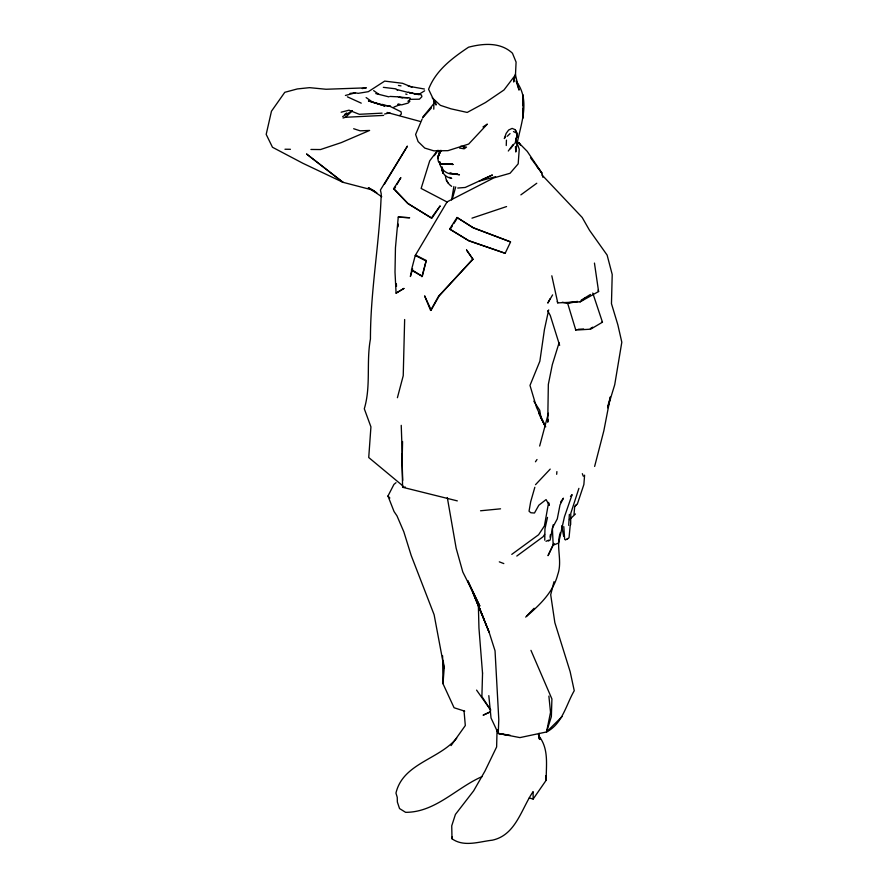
<?xml version="1.0" encoding="UTF-8"?>
<svg xmlns="http://www.w3.org/2000/svg" width="888" height="888" viewBox="0 0 888 888"><rect width="100%" height="100%" fill="white"/><g stroke="black" fill="none" stroke-linecap="round" stroke-linejoin="round"><path stroke-width="1.33" d="M568.72 525.341L569.363 514.352M433.777 109.169L433.943 100.344M544.744 540.182L544.955 528.871L547.508 517.382M402.575 441.503L402.275 455.267L401.232 425.341M404.651 319.525L403.23 375.724L397.413 397.713M497.069 729.592L496.625 746.952L484.981 771.039L473.648 790.831L455.422 814.429L451.737 825.818L452.003 838.772C463.947 847.363 479.209 841.646 492.385 840.17C515.861 835.075 521.3 808.901 533.111 791.608L533.144 799.056L529.27 797.946M482.55 672.96L481.895 696.525L490.753 710.2L476.579 690.109M538.916 738.683L539.06 733.277M506.26 145.532L506.438 140.126M506.693 735.12L498.268 733.41L498.79 719.491L495.038 650.793L489.066 632.09L473.149 592.951L489.066 632.09L478.366 605.305L478.954 628.105L482.517 673.115M514.052 78.111L513.675 81.996L515.484 74.87L516.083 62.082L512.454 53.225C500.466 41.98 483.338 43.357 468.531 47.208C452.292 58.109 435.819 70.352 428.582 89.277L436.097 105.017L435.209 101.387M556.687 474.303L556.887 471.606M398.057 226.829L398.268 224.109M464.724 711.166L454.068 707.747L442.99 683.693L444.178 668.264L443.234 660.794M584.593 475.158L583.871 484.526L577.411 503.829L574.691 506.526L574.025 514.385M398.257 217.072L409.546 217.738L398.257 217.072L395.449 247.808L395.005 272.094L396.081 293.151L403.896 288.456L396.081 293.151M570.207 525.541L569.042 537.706L567.132 539.238M553.257 524.675L552.414 528.682L553.113 543.667L554.09 544.821L558.619 543.034L564.446 516.805L572.116 494.616L570.462 496.403M515.218 129.703L517.316 134.854L515.673 140.493L517.316 134.854L516.949 132.923L515.218 129.703L512.11 128.405L508.635 130.037L506.149 133.411L504.317 138.561L505.649 136.419M548.64 502.408L544.511 525.407M560.384 532.534C555.555 546.542 562.726 560.805 557.708 574.691C553.046 592.673 539.238 605.383 525.663 617.093M550.027 537.229L550.438 534.532M452.003 838.772L452.358 836.629M451.592 199.967L453.89 186.524M517.316 134.854L515.062 143.345M548.262 419.502L547.73 422.2L548.34 384.404L552.303 364.691L559.085 342.79M488.811 695.637L491.031 717.992L498.268 733.41L519.924 737.606L546.542 731.956L550.527 712.354L548.895 696.092M516.183 140.681L519.247 149.217L518.181 163.847L510.045 173.282L493.717 177.933L447.097 201.876L415.262 255.467L411.41 270.152L422.311 276.379L411.832 269.808L410.378 276.501L412.643 268.909M548.684 309.901L544.433 329.548L539.86 361.216L529.992 385.414L536.563 407.47L545.72 426.839M421.889 276.734L426.229 260.506L415.673 255.134M422.311 276.379L426.229 260.506M554.001 581.718L550.704 594.749L554.856 622.677L570.14 671.639L574.247 690.698C565.978 704.994 562.493 723.82 546.542 731.956L551.359 716.627L551.914 698.967L530.957 650.349M594.638 466.433L603.84 430.791L610.411 396.858L607.836 406.105M534.842 487.257L530.68 501.753L529.037 511.211L530.835 512.753L534.465 513.031L538.827 505.228L546.076 499.589L549.328 505.305L548.862 503.374M539.66 446.042L548.418 413.231M452.381 198.757L455.711 186.946M607.681 407.781L614.718 384.737L621.811 342.213L617.848 324.808L611.466 303.663L612.209 274.492L607.126 255.1L589.51 230.292L582.195 217.471L542.024 175.003M440.892 150.261L439.049 154.412L440.781 151.171M578.898 488.367L570.795 513.32L570.651 524.708M422.066 119.203L415.606 134.488L418.104 141.592L424.775 148.085L433.832 150.838L447.963 150.66L468.675 144.067L487.346 124.098L482.983 126.951M505.161 253.28L510.6 241.924L473.471 227.939L457.009 217.493L449.661 229.06L468.953 240.859L505.394 253.369L468.62 240.593L449.661 229.06M553.857 543.6L548.029 555.666L553.779 543.389M444.178 668.264L434.121 614.74L411.211 555.533L403.818 531.79L396.969 515.839L394.05 511.532L387.967 496.026L393.95 484.393L396.015 482.695M550.083 298.745L547.785 303.097L552.602 294.894M440.825 151.093L438.073 156.155L437.917 158.63L438.35 161.405L440.437 164.302L450.727 164.091L440.437 164.302L449.084 163.781L452.736 164.391L446.642 163.991L453.113 164.491L450.416 163.725M430.602 310.445L431.168 310.067L424.619 295.859L430.602 310.445L438.605 296.159L472.993 259.285L466.566 250.028L472.993 259.285M431.168 310.067L439.16 295.959L472.549 259.34M395.593 186.802L394.283 189.1L393.573 188.7L400.854 177.622L396.914 184.504M384.426 184.204L407.414 146.109L380.43 190.021L381.23 193.884C379.653 242.446 370.418 290.298 370.44 338.961C366.134 362.171 371.117 385.969 364.302 408.791L370.929 426.873L368.731 457.52L402.919 485.925M450.149 229.37L452.358 225.896M453.824 223.587L456.776 218.959M544.633 534.421L543.123 536.718L516.794 556.055M544.666 525.563L538.605 534.743L511.777 554.378M395.204 190.076L408.147 203.729L431.857 218.293L440.171 205.872L431.39 217.937L407.614 203.285L393.573 188.7M535.453 461.782L537.007 459.518M533.144 799.056L546.209 780.186C546.076 765.045 549.084 748.961 538.861 735.952M434.288 155.7L437.34 151.371M451.06 745.598L465.312 725.54L464.047 710.999M560.639 501.998L563.425 498.179L560.017 504.906L557.276 518.914L552.614 527.627L550.127 540.048L548.362 541.025M508.291 151.016L512.909 144.799M437.595 150.361L429.714 160.839L421.134 188.445L447.33 202.131M515.484 74.87L503.996 89.966L485.47 102.542L467.199 112.432L451.004 108.836L440.359 105.328L432.245 97.824M510.411 148.784L514.119 143.923M422.699 117.183L434.942 102.309M422.61 117.926L431.435 107.914M575.468 513.986L569.397 519.647M535.519 484.682L550.205 469.108M526.606 616.117L534.099 608.269M574.691 506.526L576.634 504.495M409.901 101.254L408.036 103.108L401.698 104.84L397.802 104.273L400.355 104.484L393.928 107.071M546.542 731.956L562.071 716.594M507.303 136.253L510.034 133.611M343.034 118.004L345.532 117.272L352.247 110.867M456.71 738.139C439.16 759.54 402.919 763.258 395.959 793.095L397.236 797.302L397.369 802.064L399.533 808.557L405.616 812.331C435.509 812.398 456.499 787.623 482.273 776.523M424.642 90.787L419.636 93.939L414.363 93.795M399.722 115.473L401.365 114.019L401.043 111.777L389.765 106.238M407.914 101.288L410.145 99.445L409.945 97.924L398.923 97.314L407.836 97.724M557.231 301.631L557.753 302.875L580.13 301.865L585.27 297.935M344.489 114.585L346.642 112.965M520.879 194.861L536.774 183.25M567.754 538.517L565.478 539.937L564.657 539.271L563.78 526.606M581.174 300.188L590.442 294.461M342.679 116.606L351.992 110.911M590.354 328.571L592.718 327.173M592.762 293.029L602.453 322.189L590.642 329.182L575.79 330.07L575.502 329.459M405.716 94.05L406.981 94.361M580.13 301.865L598.59 291.53L594.449 263.07M490.509 711.721L483.116 715.184L490.287 711.887M481.596 179.831L492.407 174.992L465.212 187.468L457.731 188.045M545.998 541.314L548.618 540.182M471.983 218.159L506.571 206.56M495.56 176.723L479.209 181.108M398.423 85.437L401.01 85.881M345.41 95.46L355.333 92.84L358.197 93.34L368.32 91.675L384.704 81.097L402.564 83.306L411.932 87.157M384.571 114.008L389.965 112.865M341.136 112.21L348.973 110.19L359.307 114.297L382.084 113.153M562.293 302.242L567.687 303.396L577.522 301.531M362.26 88.567L366.333 87.834L326.04 89.255L309.557 87.657L297.358 88.933L284.782 92.308L271.462 111.222L266.189 134.388L272.472 147.264L302.897 163.292L342.979 182.306L370.784 189.555L376.801 192.674M567.365 302.864L577.455 301.421M350.005 93.395L355.333 92.84M480.53 510.778L500.543 508.824M402.73 480.397L401.842 454.134L402.608 487.268L405.305 487.046M578.199 329.304L583.605 328.982M345.532 117.272L383.616 115.407M397.436 96.803L389.921 96.426M284.97 149.239L290.432 149.295M310.933 149.462L320.501 149.55L341.269 142.613L369.608 130.447L360.195 130.825L353.668 128.727M410.367 99.334L419.414 99.201L421.9 96.681L421.434 94.872L409.19 92.618L418.736 94.65M383.561 105.506L390.465 106.049M424.431 89.033L408.214 86.147M455.056 174.27C447.13 174.881 440.259 169.763 439.46 161.882L440.714 163.88M383.339 87.335L395.56 88.811L397.613 90.143M457.187 174.314L453.135 173.715L457.376 174.536M498.268 733.41L510.212 735.297M459.529 148.052L464.169 148.818L466.5 147.131L460.783 146.187M398.179 96.914L402.597 97.791M389 106.249L382.095 104.362M455.411 173.782L457.498 174.27M375.779 93.584L388.933 96.881M402.608 487.268L457.32 500.888M396.492 89.466L407.903 92.352M387.035 112.443L420.013 121.39M381.274 104.495L368.442 100.932L384.781 105.95L372.66 102.198L366.134 97.569M516.095 141.925L518.67 142.646L527.206 151.337L541.835 172.994L542.857 177.278M455.422 173.882L459.44 174.858L458.541 174.514M408.425 92.13L412.287 93.351M449.972 172.727L451.959 173.371M510.334 241.814L473.093 227.661L457.009 217.493M499.3 561.849L503.807 563.58M347.363 96.814L361.25 103.152M513.464 131.557L516.117 132.878M415.262 255.467L425.818 260.85M374.348 190.909L368.32 187.657L381.762 196.725M449.694 177.323L451.681 178.41C446.12 177.522 440.925 173.005 442.058 166.9L442.712 169.186M451.626 186.336C448.04 184.038 445.698 179.964 445.376 175.724M373.648 90.609L378.932 94.406M387.967 496.026L389.854 498.024M530.524 157.775L541.835 172.994L536.874 166.489M515.995 80.975C532.6 102.52 518.27 128.638 515.784 152.003L515.451 146.553M446.331 180.286L448.229 183.095M533.821 401.21L539.738 410.3L541.081 418.415M439.46 161.882L440.77 164.225L439.638 161.705M547.674 310.689L550.271 315.484L559.651 345.343M540.381 416.805L544.744 425.441M538.75 413.264L544.844 425.507M602.164 321.578L602.453 322.189M483.86 618.747L467.821 580.752L479.853 606.06L462.803 571.994L456.155 548.24L447.308 497.546M582.328 473.67L583.305 476.201M538.594 735.886L539.971 739.438M538.372 734.465L540.104 739.316M516.439 82.273L519.058 90.088L515.329 74.281M598.146 290.132L598.59 291.53M567.687 303.396L575.79 330.07M551.814 275.791L557.753 302.875M561.682 525.851L563.702 536.419M438.816 150.305L439.416 155.611M545.776 775.69L546.209 780.186M396.359 283.772L396.503 286.38M523.043 105.605L522.755 94.683L523.354 117.893L523.11 108.336M442.601 655.821L442.99 683.693M464.213 146.598A3.674 2.431 51.3 0 1 463.347 148.352M438.028 157.476L437.917 158.63L438.583 155.045L438.028 157.476M342.979 182.306L306.682 154.079L342.979 182.306M520.357 144.811L518.67 142.646L520.324 144.811M442.968 173.105L442.213 169.486L442.968 173.105"/></g></svg>
